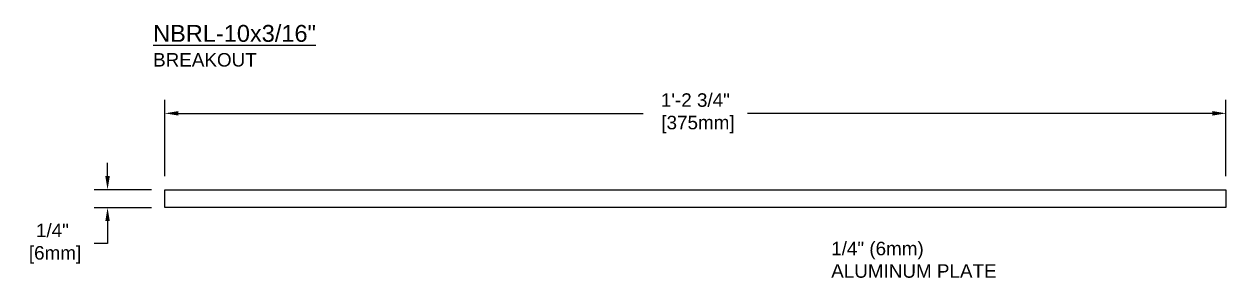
# Model space of a CAD drawing. Header units: inches. Extents: x -4.4 to 49.4, y -1.4 to 9.7.
# Drawn here: x 32.74 to 49.45, y 4.62 to 8.15 of the extents above; entities that cross this region are included whole.
import ezdxf

# ---------------------------------------------------------------- set-up
doc = ezdxf.new("R2010")
doc.units = ezdxf.units.IN
doc.header["$MEASUREMENT"] = 0
for name, color, linetype in [('Dimensions', 3, 'Continuous'), ('Metals', 7, 'Continuous'), ('Text', 2, 'Continuous')]:
    doc.layers.add(name, color=color, linetype=linetype)
doc.styles.add('ARIAL', font='arial.ttf')
doc.dimstyles.new('Arial', dxfattribs={"dimscale": 1.5, "dimtxt": 0.125, "dimasz": 0.125, "dimexe": 0.125, "dimexo": 0.125, "dimgap": 0.125, "dimtad": 0, "dimtih": 1, "dimtoh": 1, "dimdec": 4, "dimzin": 0, "dimdsep": 46, "dimlunit": 4, "dimtxsty": 'ARIAL', "dimcen": 0.125, "dimadec": 0, "dimazin": 0, "dimtfac": 1, "dimtdec": 4, "dimtofl": 0, "dimtmove": 0, "dimatfit": 3, "dimfxl": 0, "dimfrac": 2, "dimtolj": 1, "dimtzin": 0, "dimarcsym": 0})

# ---------------------------------------------------------------- blocks, each defined once
blk = doc.blocks.new('*D20')
at = {"layer": 'Defpoints', "color": 0}
for p in [(49.448, 6.91), (34.698, 5.849), (49.448, 5.849)]:
    blk.add_point(p, dxfattribs=at)
at = {"layer": 'Dimensions', "color": 0, "lineweight": -2}
for p, q in [((34.698, 6.037), (34.698, 7.097)), ((49.448, 6.037), (49.448, 7.097)), ((34.886, 6.91), (41.348, 6.91)), ((49.261, 6.91), (42.798, 6.91))]:
    blk.add_line(p, q, dxfattribs=at)
at = {"layer": 'Dimensions', "color": 0}
for points in [[(34.886, 6.941), (34.886, 6.879), (34.698, 6.91)], [(49.261, 6.941), (49.261, 6.879), (49.448, 6.91)]]:
    blk.add_solid(points, dxfattribs=at)
at = {"layer": 'Dimensions', "color": 0, "insert": (42.073, 6.91), "char_height": 0.1875, "attachment_point": 5, "style": 'ARIAL'}
blk.add_mtext('\\A1;1\'-2 3/4"\\P [375mm]', dxfattribs=at)
blk = doc.blocks.new('*D21')
at = {"layer": 'Defpoints', "color": 0}
for p in [(34.698, 5.849), (33.902, 5.599), (34.698, 5.599)]:
    blk.add_point(p, dxfattribs=at)
at = {"layer": 'Dimensions', "color": 0, "lineweight": -2}
for p, q in [((33.902, 6.037), (33.902, 6.224)), ((34.511, 5.849), (33.715, 5.849)), ((34.511, 5.599), (33.715, 5.599)), ((33.902, 5.412), (33.902, 5.099)), ((33.902, 5.099), (33.715, 5.099))]:
    blk.add_line(p, q, dxfattribs=at)
at = {"layer": 'Dimensions', "color": 0}
for points in [[(33.871, 6.037), (33.934, 6.037), (33.902, 5.849)], [(33.871, 5.412), (33.934, 5.412), (33.902, 5.599)]]:
    blk.add_solid(points, dxfattribs=at)
at = {"layer": 'Dimensions', "color": 0, "insert": (33.136, 5.099), "char_height": 0.1875, "attachment_point": 5, "style": 'ARIAL'}
blk.add_mtext('\\A1;1/4"\\P [6mm]', dxfattribs=at)

msp = doc.modelspace()

# ---------------------------------------------------------------- linework, layer by layer
at = {"layer": 'Metals'}
msp.add_lwpolyline([(34.69831, 5.84913), (49.44831, 5.84913), (49.44831, 5.59913), (34.69831, 5.59913)], close=True, dxfattribs=at)
msp.add_lwpolyline([(34.69831, 5.84913), (49.44831, 5.84913), (49.44831, 5.59913), (34.69831, 5.59913)], close=True, dxfattribs=at)

# ---------------------------------------------------------------- texts
at = {"layer": 'Text', "insert": (34.5352, 8.13834), "char_height": 0.1875, "width": 7.5157046, "attachment_point": 1, "style": 'ARIAL'}
msp.add_mtext('{\\H1.25x;\\LNBRL-10x3/16"\\P}BREAKOUT', dxfattribs=at)
at = {"layer": 'Text', "insert": (43.96114, 4.87373), "char_height": 0.1875, "attachment_point": 4, "style": 'ARIAL'}
msp.add_mtext('1/4" (6mm)\\PALUMINUM PLATE', dxfattribs=at)

# ---------------------------------------------------------------- dimensions: what is measured, and where the dimension line sits
at = {"layer": 'Dimensions'}
dim = msp.add_linear_dim(base=(49.44831, 6.90998), p1=(34.69831, 5.84913), p2=(49.44831, 5.84913), dimstyle='Arial', override={"dimpost": '\\X'}, dxfattribs=at)
dim.commit()
dim.dimension.update_dxf_attribs({"geometry": '*D20', "text_midpoint": (42.07331, 6.90998), "dimtype": 160})
dim = msp.add_linear_dim(base=(33.90249, 5.59913), p1=(34.69831, 5.84913), p2=(34.69831, 5.59913), angle=90, dimstyle='Arial', override={"dimpost": '\\X'}, dxfattribs=at)
dim.commit()
dim.dimension.update_dxf_attribs({"geometry": '*D21', "text_midpoint": (33.1358, 5.09913), "dimtype": 160})

doc.saveas('drawing.dxf')
